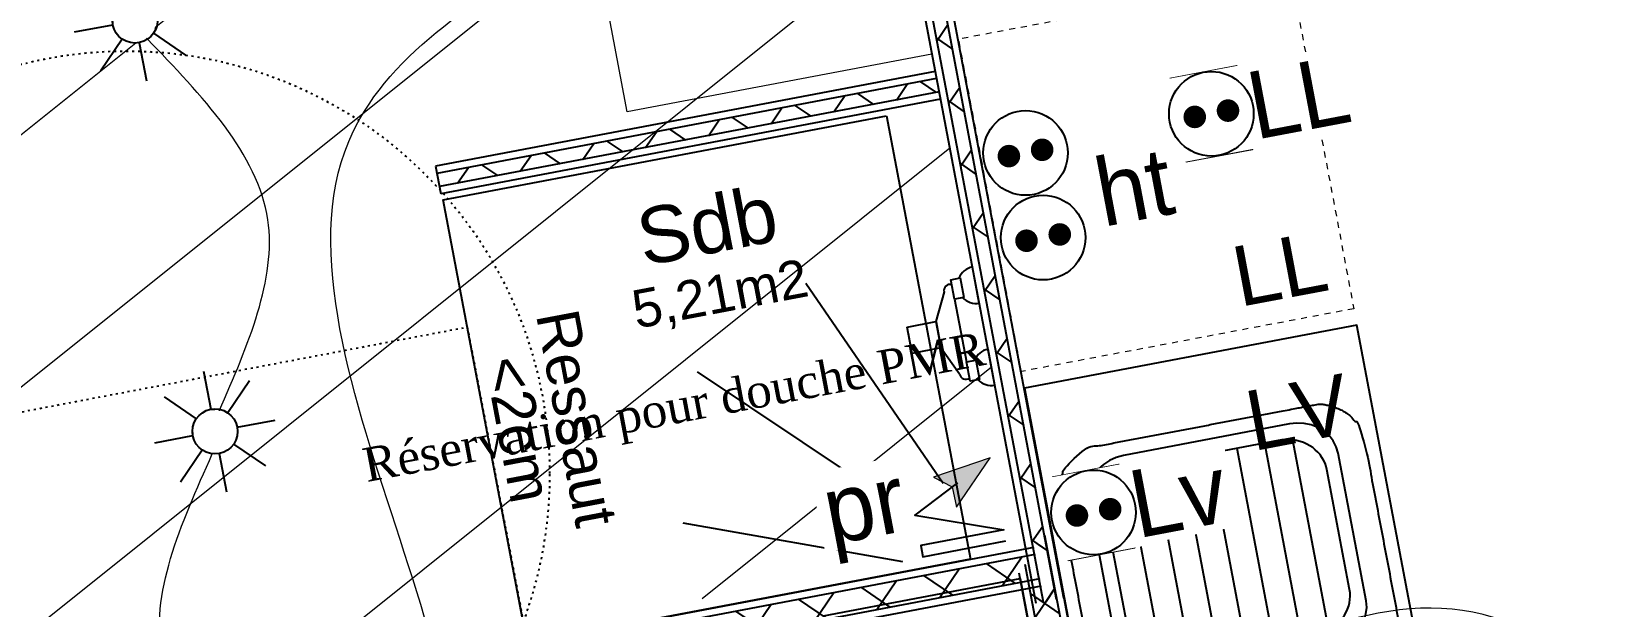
# Model space of a CAD drawing. Header units: centimetres. Extents: x 209280 to 319866, y -365283 to -277503.
# Drawn here: x 224566 to 227376, y -315708 to -314690 of the extents above; entities that cross this region are included whole.
import ezdxf

# ---------------------------------------------------------------- set-up
doc = ezdxf.new("R2010")
doc.units = ezdxf.units.CM
doc.linetypes.add('Style de ligne -1', pattern=[0.41664, 0.20828, -0.20836])
doc.linetypes.add('Style de ligne -5', pattern=[0.20828, 0.069425, -0.138855])
doc.layers.get('0').update_dxf_attribs({"color": 252})
for name, color, linetype in [('3-BAT C-Niveau 1', 252, 'Continuous'), ('prlm-EAU-EF', 161, 'Continuous'), ('prlm-GT', 242, 'Continuous'), ('prlm-MOD', 64, 'Continuous'), ('prlm-MOD-PB', 123, 'Continuous')]:
    doc.layers.add(name, color=color, linetype=linetype)
doc.layers.add('prlm-ELEC-CFO', color=1, linetype='Continuous', lineweight=25)
doc.styles.add('Geneva', font='arial.ttf')
doc.styles.add('Helvetica', font='arial.ttf')
doc.styles.add('prlm-elec-cfo', font='comic.ttf', dxfattribs={"height": 12})
doc.styles.add('prlm-vmc', font='pala.ttf', dxfattribs={"height": 14})

# ---------------------------------------------------------------- blocks, each defined once
blk = doc.blocks.new('xi.LLrob')
at = {"layer": 'prlm-EAU-EF', "color": 0}
blk.add_lwpolyline([(-6, 7.5), (6, 7.5), (-6, -7.5), (6, -7.5)], close=True, dxfattribs=at)
blk = doc.blocks.new('xi.LL')
at = {"color": 0, "lineweight": 5}
blk.add_wipeout([(-7.5, -7.5), (7.5, -7.5), (7.5, 7.5), (-7.5, 7.5)], dxfattribs=at).dxf.layer = 'prlm-ELEC-CFO'
at = {"layer": 'prlm-ELEC-CFO', "color": 0, "linetype": 'ByBlock', "lineweight": 5, "const_width": 2}
for points in [[(-4, 0, 1), (-2, 0, 1)], [(2, 0, 1), (4, 0, 1)]]:
    blk.add_lwpolyline(points, format="xyb", close=True, dxfattribs=at)
at = {"layer": 'prlm-ELEC-CFO', "color": 0, "linetype": 'ByBlock', "lineweight": -2}
blk.add_circle((0, 0), 7.5, dxfattribs=at)
blk = doc.blocks.new('xi.LVrob')
at = {"layer": 'prlm-EAU-EF', "color": 0}
blk.add_lwpolyline([(-6, 7.5), (6, 7.5), (-6, -7.5), (6, -7.5)], close=True, dxfattribs=at)
blk = doc.blocks.new('xi.LV')
at = {"color": 0, "lineweight": 5}
blk.add_wipeout([(-7.5, -7.5), (7.5, -7.5), (7.5, 7.5), (-7.5, 7.5)], dxfattribs=at).dxf.layer = 'prlm-ELEC-CFO'
at = {"layer": 'prlm-ELEC-CFO', "color": 0, "linetype": 'ByBlock', "lineweight": 5, "const_width": 2}
for points in [[(-4, 0, 1), (-2, 0, 1)], [(2, 0, 1), (4, 0, 1)]]:
    blk.add_lwpolyline(points, format="xyb", close=True, dxfattribs=at)
at = {"layer": 'prlm-ELEC-CFO', "color": 0, "linetype": 'ByBlock', "lineweight": -2}
blk.add_circle((0, 0), 7.5, dxfattribs=at)
blk = doc.blocks.new('xi.PCHT')
at = {"color": 0, "lineweight": 5}
blk.add_wipeout([(-7.5, -7.5), (7.5, -7.5), (7.5, 7.5), (-7.5, 7.5)], dxfattribs=at).dxf.layer = 'prlm-ELEC-CFO'
at = {"layer": 'prlm-ELEC-CFO', "color": 0, "linetype": 'ByBlock', "lineweight": 5, "const_width": 2}
for points in [[(-4, 0, 1), (-2, 0, 1)], [(2, 0, 1), (4, 0, 1)]]:
    blk.add_lwpolyline(points, format="xyb", close=True, dxfattribs=at)
at = {"layer": 'prlm-ELEC-CFO', "color": 0, "linetype": 'ByBlock', "lineweight": -2}
blk.add_circle((0, 0), 7.5, dxfattribs=at)
blk = doc.blocks.new('xi.PR')
at = {"layer": 'prlm-ELEC-CFO', "lineweight": 5}
blk.add_hatch(color=0, dxfattribs=at).paths.add_polyline_path([(-3, 6), (-0.1, 3.7), (0, 0), (7.5, 7.5)])
at = {"layer": 'prlm-ELEC-CFO', "color": 0, "lineweight": 5, "flags": 128}
blk.add_lwpolyline([(-3, 6), (-0.1, 3.7), (0, 0), (7.5, 7.5)], close=True, dxfattribs=at)
at = {"layer": 'prlm-ELEC-CFO', "color": 0}
blk.add_lwpolyline([(0.95, 4.23), (-7.5, 0), (7.5, -5.5), (-7.5, -5.5), (-7.5, -7.5), (7.5, -7.5)], dxfattribs=at)
blk = doc.blocks.new('xi.SPOT')
at = {"color": 0, "lineweight": 5}
blk.add_wipeout([(-4, 0), (-2.83, -2.83), (0, -4), (2.83, -2.83), (4, 0), (2.83, 2.83), (0, 4), (-2.83, 2.83)], dxfattribs=at).dxf.layer = 'prlm-ELEC-CFO'
at = {"layer": 'prlm-ELEC-CFO', "color": 0, "linetype": 'ByBlock', "lineweight": -2, "flags": 128}
for points in [[(0, 10.88), (0, 4)], [(-7.69, 7.69), (-2.83, 2.83)], [(7.69, 7.69), (2.83, 2.83)], [(-10.88, 0), (-4, 0)], [(4, 0), (10.88, 0)], [(-2.83, -2.83), (-7.69, -7.69)], [(0, -4), (0, -10.88)], [(2.83, -2.83), (7.69, -7.69)]]:
    blk.add_lwpolyline(points, dxfattribs=at)
at = {"layer": 'prlm-ELEC-CFO', "color": 0, "linetype": 'ByBlock', "lineweight": -2}
blk.add_circle((0, 0), 4, dxfattribs=at)
blk = doc.blocks.new('xi.dchrob')
at = {"layer": 'prlm-MOD', "color": 161}
for p, q in [((8.16, -2.3), (8.16, 2.3)), ((13.38, 1.16), (13.38, -1.16))]:
    blk.add_line(p, q, dxfattribs=at)
for points in [[(0, 10.66), (0, 4.16)], [(4.19, -5.66), (4.19, 5.66)], [(5.77, 7.56), (8.16, 2.38)], [(5.77, -7.26), (8.16, -2.37)], [(0, -4.16), (0, -10.66)]]:
    blk.add_lwpolyline(points, dxfattribs=at)
for points in [[(2.5, 9.16), (4.19, 9.16), (4.19, 5.66), (2.5, 5.66)], [(13.38, -2.37), (8.16, -2.37), (8.16, 2.38), (13.38, 2.38)], [(2.5, -5.66), (4.19, -5.66), (4.19, -9.16), (2.5, -9.16)]]:
    blk.add_lwpolyline(points, close=True, dxfattribs=at)
for centre, radius, start, end in [((0, 7.41), 3.25, 32.579, 90), ((4.65, 7.56), 1.13, 0, 114.0743), ((0, 7.41), 3.25, 270, 327.421), ((0, -7.41), 3.25, 32.579, 90), ((4.65, -7.26), 1.13, 245.9257, 360), ((0, -7.41), 3.25, 270, 327.421)]:
    blk.add_arc(centre, radius, start, end, dxfattribs=at)
blk = doc.blocks.new('Groupe-182-1')
at = {"linetype": 'Continuous', "lineweight": 18, "flags": 128}
blk.add_lwpolyline([(13666.08, -44953.23), (13651.25, -44874.62), (13705.3, -44864.43), (13720.13, -44943.04)], close=True, dxfattribs=at)
at = {"linetype": 'Continuous', "lineweight": 18}
for centre, major_axis in [((13687, -44908.47), (23.34, 4.4)), ((13696.52, -44906.79), (-0.46, 2.46)), ((13706.49, -44904.7), (-0.28, 1.47))]:
    blk.add_ellipse(centre, major_axis=major_axis, ratio=1, dxfattribs=at)
blk.add_open_spline([(13692.01, -44885.68), (13699.4, -44890.87), (13702.39, -44906.18), (13704.79, -44919.47), (13699.97, -44927.87)], degree=2, dxfattribs=at)
blk = doc.blocks.new('Groupe-185-1')
at = {"linetype": 'Continuous'}
for p, q in [((13722.11, -45019.12), (13697.75, -44983.66)), ((13715.86, -45024.29), (13678.54, -44999.32)), ((13714.98, -45033.04), (13676.01, -45026.14))]:
    blk.add_line(p, q, dxfattribs=at)
at = {"linetype": 'Continuous', "flags": 128}
blk.add_lwpolyline([(13712.07, -44953.93), (13726.95, -45032.53), (13648.35, -45047.42), (13633.46, -44968.82)], close=True, dxfattribs=at)
blk = doc.blocks.new('Evier 01 100x60')
at = {"linetype": 'Continuous'}
for p, q in [((7.88, -15), (42.12, -15)), ((42.12, -15), (42.5, -15)), ((7.5, -20), (42.5, -20)), ((7.5, -25), (42.5, -25)), ((7.5, -30), (42.5, -30)), ((7.5, -35), (42.5, -35)), ((7.5, -40), (42.5, -40)), ((7.88, -45), (42.12, -45)), ((42.12, -45), (42.5, -45))]:
    blk.add_line(p, q, dxfattribs=at)
at = {"linetype": 'Continuous', "flags": 128}
for points in [[(-10, 0), (110, 0), (110, -60), (-10, -60)], [(50, -15), (50.11, -13.7), (50.45, -12.43), (51, -11.25), (51.75, -10.18), (52.68, -9.25), (53.75, -8.5), (54.93, -7.95), (56.2, -7.61), (57.5, -7.5), (87.5, -7.5), (88.8, -7.61), (90.07, -7.95), (91.25, -8.5), (92.32, -9.25), (93.25, -10.18), (94, -11.25), (94.55, -12.43), (94.89, -13.7), (95, -15), (95, -45), (94.89, -46.3), (94.55, -47.57), (94, -48.75), (93.25, -49.82), (92.32, -50.75), (91.25, -51.5), (90.07, -52.05), (88.8, -52.39), (87.5, -52.5), (57.5, -52.5), (56.2, -52.39), (54.93, -52.05), (53.75, -51.5), (52.68, -50.75), (51.75, -49.82), (51, -48.75), (50.45, -47.57), (50.11, -46.3), (50, -45), (50, -45), (45, -45), (44.9, -46.3), (44.6, -47.57), (44.11, -48.75), (43.44, -49.82), (42.62, -50.75), (41.67, -51.5), (40.61, -52.05), (39.49, -52.39), (38.33, -52.5), (11.67, -52.5), (10.51, -52.39), (9.39, -52.05), (8.33, -51.5), (7.38, -50.75), (6.56, -49.82), (5.89, -48.75), (5.4, -47.57), (5.1, -46.3), (5, -45), (5, -15), (5, -15), (5.1, -13.7), (5.4, -12.43), (5.89, -11.25), (6.56, -10.18), (7.38, -9.25), (8.33, -8.5), (9.39, -7.95), (10.51, -7.61), (11.67, -7.5), (38.33, -7.5), (39.49, -7.61), (40.61, -7.95), (41.67, -8.5), (42.62, -9.25), (43.44, -10.18), (44.11, -11.25), (44.6, -12.43), (44.9, -13.7), (45, -15), (50, -15)], [(35.83, -10), (36.41, -10.03), (36.99, -10.11), (37.56, -10.26), (38.11, -10.45), (38.65, -10.7), (39.17, -11), (39.66, -11.36), (40.12, -11.75), (40.55, -12.2), (40.94, -12.68), (41.29, -13.2), (41.61, -13.75), (41.88, -14.33), (42.1, -14.93), (42.27, -15.56), (42.4, -16.2), (42.47, -16.85), (42.5, -17.5), (42.5, -42.5), (42.5, -42.5), (42.47, -43.15), (42.4, -43.8), (42.27, -44.44), (42.1, -45.07), (41.88, -45.67), (41.61, -46.25), (41.29, -46.8), (40.94, -47.32), (40.55, -47.8), (40.12, -48.25), (39.66, -48.64), (39.17, -49), (38.65, -49.3), (38.11, -49.55), (37.56, -49.74), (36.99, -49.89), (36.41, -49.97), (35.83, -50), (14.17, -50), (13.59, -49.97), (13.01, -49.89), (12.44, -49.74), (11.89, -49.55), (11.35, -49.3), (10.83, -49), (10.34, -48.64), (9.88, -48.25), (9.45, -47.8), (9.06, -47.32), (8.71, -46.8), (8.39, -46.25), (8.12, -45.67), (7.9, -45.07), (7.73, -44.44), (7.6, -43.8), (7.53, -43.15), (7.5, -42.5), (7.5, -17.5), (7.53, -16.85), (7.6, -16.2), (7.73, -15.56), (7.9, -14.93), (8.12, -14.33), (8.39, -13.75), (8.71, -13.2), (9.06, -12.68), (9.45, -12.2), (9.88, -11.75), (10.34, -11.36), (10.83, -11), (11.35, -10.7), (11.89, -10.45), (12.44, -10.26), (13.01, -10.11), (13.59, -10.03), (14.17, -10), (35.83, -10)], [(85.83, -10), (86.41, -10.03), (86.99, -10.1), (87.56, -10.23), (88.11, -10.4), (88.65, -10.62), (89.17, -10.89), (89.66, -11.21), (90.12, -11.56), (90.55, -11.95), (90.94, -12.38), (91.29, -12.84), (91.61, -13.33), (91.88, -13.85), (92.1, -14.39), (92.27, -14.94), (92.4, -15.51), (92.47, -16.09), (92.5, -16.67), (92.5, -43.33), (92.5, -43.33), (92.47, -43.91), (92.4, -44.49), (92.27, -45.06), (92.1, -45.61), (91.88, -46.15), (91.61, -46.67), (91.29, -47.16), (90.94, -47.62), (90.55, -48.05), (90.12, -48.44), (89.66, -48.79), (89.17, -49.11), (88.65, -49.38), (88.11, -49.6), (87.56, -49.77), (86.99, -49.9), (86.41, -49.97), (85.83, -50), (59.17, -50), (59.17, -50), (58.59, -49.97), (58.01, -49.9), (57.44, -49.77), (56.89, -49.6), (56.35, -49.38), (55.83, -49.11), (55.34, -48.79), (54.88, -48.44), (54.45, -48.05), (54.06, -47.62), (53.71, -47.16), (53.39, -46.67), (53.12, -46.15), (52.9, -45.61), (52.73, -45.06), (52.6, -44.49), (52.53, -43.91), (52.5, -43.33), (52.5, -16.67), (52.53, -16.09), (52.6, -15.51), (52.73, -14.94), (52.9, -14.39), (53.12, -13.85), (53.39, -13.33), (53.71, -12.84), (54.06, -12.38), (54.45, -11.95), (54.88, -11.56), (55.34, -11.21), (55.83, -10.89), (56.35, -10.62), (56.89, -10.4), (57.44, -10.23), (58.01, -10.1), (58.59, -10.03), (59.17, -10), (85.83, -10)]]:
    blk.add_lwpolyline(points, close=True, dxfattribs=at)
at = {"linetype": 'Continuous'}
blk.add_ellipse((85, -17), major_axis=(3.54, 0), ratio=1, dxfattribs=at)
blk.add_open_spline([(89.6, -2.5), (91.72, -2.5), (95.38, -4.69), (97.5, -8.49), (97.5, -30), (97.5, -51.51), (95.38, -55.31), (91.72, -57.5), (50, -57.5), (8.28, -57.5), (4.62, -55.31), (2.5, -51.51), (2.5, -30), (2.5, -8.49), (4.62, -4.69), (8.28, -2.5), (49.47, -2.5), (89.6, -2.5)], degree=2, knots=[0, 0, 0, 0.007967, 0.015935, 0.023902, 0.172105, 0.180072, 0.18804, 0.196007, 0.501992, 0.509959, 0.517926, 0.525894, 0.674097, 0.682064, 0.690032, 0.697999, 1, 1, 1], dxfattribs=at)

msp = doc.modelspace()

# ---------------------------------------------------------------- hatches: boundary and pattern name
at = {"linetype": 'Continuous'}
h = msp.add_hatch(dxfattribs=at)
h.set_pattern_fill('02_ISOLANT', color=256, scale=10, angle=100.723595, style=0, pattern_type=2)
h.set_pattern_definition([(145.723595, (88960.93, 134700.79), (-45.054865, -66.106423), []), (235.723595, (88960.93, 134700.79), (-66.106423, 45.054865), [])])
h.paths.add_polyline_path([(226359.874, -315700.601), (226383.455, -315696.135), (226050.07, -313935.716), (226026.489, -313940.182)])
h = msp.add_hatch(dxfattribs=at)
h.set_pattern_fill('02_ISOLANT', color=256, scale=10, angle=-169.276405, style=0, pattern_type=2)
h.set_pattern_definition([(235.723595, (88960.93, 134700.79), (66.106423, -45.054865), []), (325.723595, (88960.93, 134700.79), (-45.054865, -66.106423), [])])
h.paths.add_polyline_path([(226174.837, -314796.44), (226170.371, -314772.859), (225284.133, -314940.693), (225288.599, -314964.274)])
h = msp.add_hatch(dxfattribs=at)
h.set_pattern_fill('02_ISOLANT', color=256, scale=10, angle=-79.276405, style=0, pattern_type=2)
h.set_pattern_definition([(325.723595, (88960.93, 134700.79), (45.054865, 66.106423), []), (55.723595, (88960.93, 134700.79), (66.106423, -45.054865), [])])
h.paths.add_polyline_path([(226361.906, -315582.347), (226326.862, -315633.766), (226501.024, -316553.42), (226552.443, -316588.464)])
h = msp.add_hatch(dxfattribs=at)
h.set_pattern_fill('02_ISOLANT', color=256, scale=10, angle=10.723595, style=0, pattern_type=2)
h.set_pattern_definition([(55.723595, (88960.93, 134700.79), (-66.106423, 45.054865), []), (145.723595, (88960.93, 134700.79), (45.054865, 66.106423), [])])
h.paths.add_polyline_path([(225447.197, -315786.107), (225455.384, -315829.338), (226354.06, -315659.148), (226345.872, -315615.917)])
at = {"layer": '3-BAT C-Niveau 1', "linetype": 'Continuous', "lineweight": 18}
h = msp.add_hatch(dxfattribs=at)
h.set_pattern_fill('BA 13', color=256, scale=10, style=0, pattern_type=2)
h.set_pattern_definition([(218.65981, (88960.93, 134700.8), (-199.24783, 287.75041), [])])
h.paths.add_polyline_path([(223758.248, -314370.055), (224265.116, -316983.96), (225636.671, -316724.252), (225441.04, -315753.737), (226324.994, -315586.284), (226014.034, -313944.28), (223758.507, -314371.423)])

# ---------------------------------------------------------------- linework, layer by layer
at = {"linetype": 'Continuous'}
for p, q in [((226347.101, -315703.02), (226013.716, -313942.6)), ((226359.874, -315700.601), (226026.489, -313940.182)), ((226359.874, -315700.601), (226026.489, -313940.182)), ((226383.455, -315696.135), (226050.07, -313935.716)), ((226383.455, -315696.135), (226050.07, -313935.716)), ((226170.371, -314772.859), (225284.133, -314940.693)), ((226170.371, -314772.859), (225284.133, -314940.693)), ((226174.837, -314796.44), (225288.599, -314964.274)), ((226174.837, -314796.44), (225288.599, -314964.274)), ((226177.255, -314809.213), (225291.018, -314977.047)), ((226361.906, -315582.347), (226552.443, -316588.464)), ((226361.906, -315582.347), (226552.443, -316588.464)), ((226372.26, -315567.155), (226567.635, -316598.818)), ((225444.778, -315773.334), (226343.454, -315603.144)), ((225447.197, -315786.107), (226345.872, -315615.917)), ((225447.197, -315786.107), (226345.872, -315615.917)), ((226326.862, -315633.766), (226501.024, -316553.42)), ((226326.862, -315633.766), (226501.024, -316553.42)), ((225455.384, -315829.338), (226354.06, -315659.148)), ((225455.384, -315829.338), (226354.06, -315659.148))]:
    msp.add_line(p, q, dxfattribs=at)
at = {"linetype": 'Continuous', "lineweight": 25}
for p, q in [((226347.101, -315703.02), (226013.716, -313942.6)), ((226396.228, -315693.716), (226062.843, -313933.297)), ((226167.952, -314760.086), (225281.714, -314927.92)), ((226177.255, -314809.213), (225291.018, -314977.047)), ((225281.714, -314927.92), (225291.018, -314977.047)), ((226372.26, -315567.155), (226567.635, -316598.818)), ((225444.778, -315773.334), (226343.454, -315603.144)), ((226316.508, -315648.958), (226485.832, -316543.066)), ((225973.433, -315744.462), (226356.479, -315671.921))]:
    msp.add_line(p, q, dxfattribs=at)
at = {"linetype": 'Style de ligne -1', "lineweight": 18, "ltscale": 50.8, "flags": 128}
msp.add_lwpolyline([(226910.496, -315180.721), (226320.888, -315291.907), (226209.702, -314702.299), (226799.31, -314591.113)], close=True, dxfattribs=at)
at = {"linetype": 'Style de ligne -5', "ltscale": 50.8, "flags": 128}
msp.add_lwpolyline([(225338.146, -315213.072), (225487.655, -315998.977), (224210.559, -316241.93), (224061.05, -315456.024)], close=True, dxfattribs=at)
at = {"linetype": 'Style de ligne -5', "ltscale": 50.8}
msp.add_circle((224734.102, -315473.847), 750.014, dxfattribs=at)
at = {"layer": 'prlm-ELEC-CFO', "lineweight": 13}
for points in [[(224898.208, -315362.046), (224984.396, -315022.915), (224768.949, -314700.733)], [(225005.886, -316078.969), (224797.461, -315797.536), (224885.957, -315437.945)], [(227129.897, -316590.226), (227554.482, -316456.065), (227855.192, -315578.939)], [(227123.767, -316578.799), (227521.906, -316257.689), (227194.44, -315740.99), (226587.543, -315864.86)]]:
    msp.add_spline(points, degree=3, dxfattribs=at)
at = {"layer": 'prlm-GT', "ltscale": 50}
msp.add_lwpolyline([(225969.824, -315725.127), (226318.481, -315659.099), (226482.224, -316523.731), (226133.567, -316589.759)], close=True, dxfattribs=at)

# ---------------------------------------------------------------- block references
at = {"xscale": 10, "yscale": 10, "zscale": 10}
for name in ['Groupe-182-1', 'Groupe-185-1']:
    msp.add_blockref(name, (88960.928, 134700.79), dxfattribs=at)
at = {"xscale": -10, "yscale": 10, "zscale": 10, "rotation": 100.7271894877604}
msp.add_blockref('Evier 01 100x60', (226345.083, -315419.636), dxfattribs=at)
at = {"layer": 'prlm-EAU-EF', "xscale": 10, "yscale": 10, "zscale": 10, "rotation": 10.72360141139323}
for name, p in [('xi.LLrob', (226657.871, -314835.082)), ('xi.LVrob', (226448.914, -315541.693))]:
    msp.add_blockref(name, p, dxfattribs=at)

# ---------------------------------------------------------------- texts
at = {"attachment_point": 2}
for s, insert, char_height, rotation, line_spacing_factor, style in [('Sdb\\P{\\H0.6752x;5,21m2}\\P', (225754.164, -314983.931), 100, 10.723595, 0.834288, 'Helvetica'), ('LL', (226769.576, -315057.629), 106.5703, 10.653738, 1.060906, 'Geneva'), ('Ressaut \\P<2cm\\P', (225570.099, -315367.408), 75.6543, 280.723595, 0.834288, 'Helvetica'), ('LV', (226801.03, -315311.803), 106.5703, 10.722142, 1.060906, 'Geneva')]:
    msp.add_mtext(s, dxfattribs=dict(at, insert=insert, char_height=char_height, rotation=rotation, line_spacing_factor=line_spacing_factor, style=style))
at = {"layer": 'prlm-MOD-PB', "insert": (225148.766, -315429.153), "char_height": 60, "width": 1403.78131, "attachment_point": 1, "rotation": 10.723601, "style": 'prlm-vmc'}
msp.add_mtext('Réservation pour douche PMR', dxfattribs=at)

# ---------------------------------------------------------------- next in the draw order: block references
at = {"layer": 'prlm-ELEC-CFO', "xscale": 10, "yscale": 10, "zscale": 10, "rotation": 10.72360141139323}
msp.add_blockref('xi.PCHT', (226328.254, -314904.561), dxfattribs=at)

# ---------------------------------------------------------------- next in the draw order: texts
at = {"layer": 'prlm-EAU-EF', "lineweight": 20, "char_height": 120, "attachment_point": 5, "rotation": 10.723601, "line_spacing_factor": 0.8, "style": 'prlm-elec-cfo', "bg_fill": 3, "box_fill_scale": 1.1, "bg_fill_color": 256, "bg_fill_transparency": 0}
for s, insert in [('LL', (226812.585, -314805.783)), ('Lv', (226599.071, -315513.257))]:
    msp.add_mtext(s, dxfattribs=dict(at, insert=insert))
at = {"layer": 'prlm-ELEC-CFO', "lineweight": 20, "insert": (226045.05, -315545.093), "char_height": 120, "attachment_point": 5, "rotation": 10.723601, "line_spacing_factor": 0.8, "style": 'prlm-elec-cfo', "bg_fill": 3, "box_fill_scale": 1.1, "bg_fill_color": 256, "bg_fill_transparency": 0}
msp.add_mtext('pr', dxfattribs=at)

# ---------------------------------------------------------------- next in the draw order: linework, layer by layer
at = {"layer": 'prlm-ELEC-CFO', "lineweight": 13}
msp.add_spline([(224156.549, -315952.338), (224503.091, -316308.299), (225252.718, -316218.219), (225127.88, -314884.283), (225511.473, -314548.232), (225987.389, -314362.319)], degree=3, dxfattribs=at)

# ---------------------------------------------------------------- next in the draw order: block references
at = {"layer": 'prlm-ELEC-CFO', "xscale": 10, "yscale": 10, "zscale": 10, "rotation": 10.72360141139323}
msp.add_blockref('xi.PR', (226205.891, -315532.684), dxfattribs=at)

# ---------------------------------------------------------------- next in the draw order: texts
at = {"layer": 'prlm-ELEC-CFO', "lineweight": 20, "char_height": 120, "attachment_point": 5, "rotation": 10.723601, "line_spacing_factor": 0.8, "style": 'prlm-elec-cfo', "bg_fill": 3, "box_fill_scale": 1.1, "bg_fill_color": 256, "bg_fill_transparency": 0}
for s, insert in [('LL', (226812.585, -314805.783)), ('Lv', (226599.071, -315513.257))]:
    msp.add_mtext(s, dxfattribs=dict(at, insert=insert))

# ---------------------------------------------------------------- next in the draw order: block references
at = {"layer": 'prlm-ELEC-CFO', "xscale": 10, "yscale": 10, "zscale": 10, "rotation": 10.72360141139323}
for name, p in [('xi.SPOT', (224748.701, -314669.819)), ('xi.LL', (226657.871, -314835.082)), ('xi.SPOT', (224890.665, -315398.223)), ('xi.LV', (226448.914, -315541.693))]:
    msp.add_blockref(name, p, dxfattribs=at)

# ---------------------------------------------------------------- next in the draw order: texts
at = {"layer": 'prlm-ELEC-CFO', "lineweight": 20, "insert": (226520.582, -314965.088), "char_height": 120, "attachment_point": 5, "rotation": 10.723601, "line_spacing_factor": 0.8, "style": 'prlm-elec-cfo', "bg_fill": 3, "box_fill_scale": 1.1, "bg_fill_color": 256, "bg_fill_transparency": 0}
msp.add_mtext('ht', dxfattribs=at)

# ---------------------------------------------------------------- next in the draw order: block references
at = {"layer": 'prlm-ELEC-CFO', "xscale": 10, "yscale": 10, "zscale": 10, "rotation": 10.72360141139323}
msp.add_blockref('xi.PCHT', (226359.481, -315054.601), dxfattribs=at)

# ---------------------------------------------------------------- next in the draw order: block references
at = {"layer": 'prlm-MOD', "xscale": 10, "yscale": 10, "zscale": 10, "rotation": 190.723601411393}
msp.add_blockref('xi.dchrob', (226254.028, -315211.554), dxfattribs=at)

doc.saveas('drawing.dxf')
